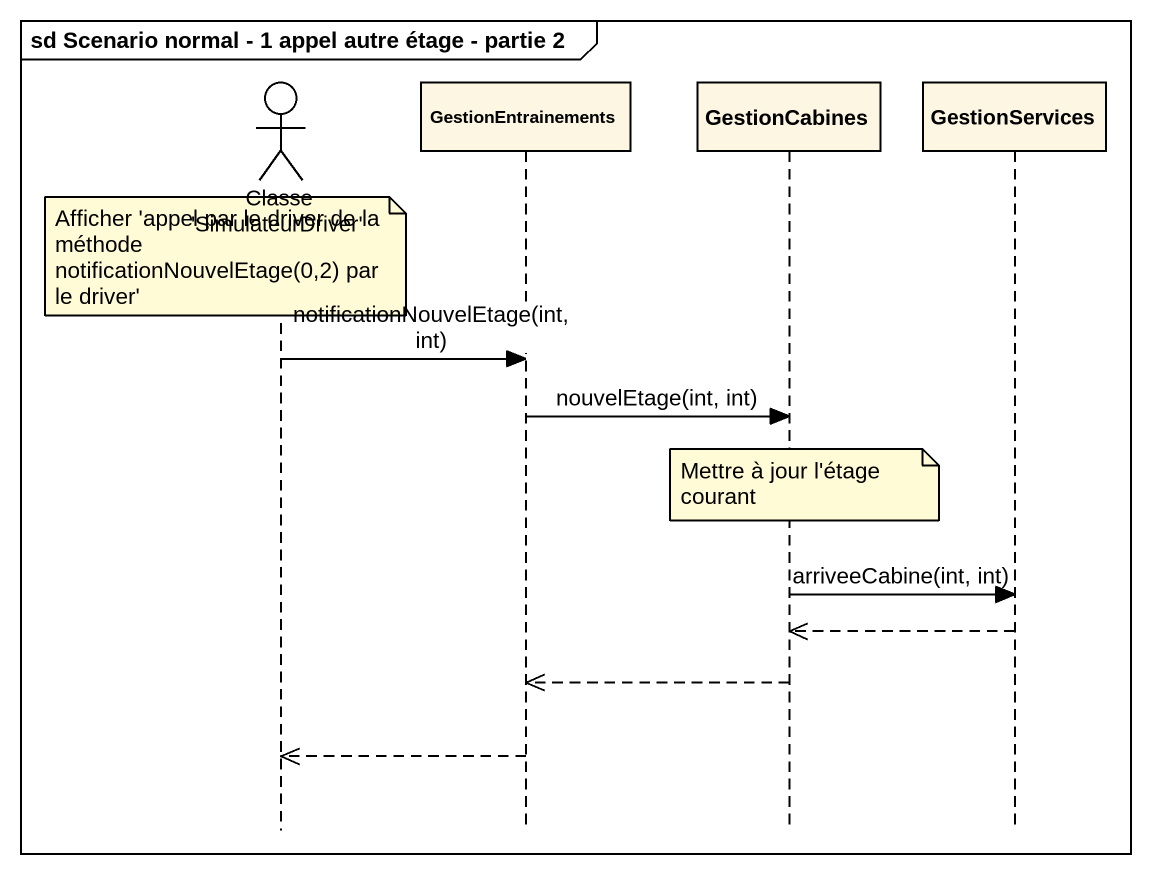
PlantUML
@startuml
mainframe sd Scenario normal - 1 appel autre étage - partie 2
hide footbox
actor "Classe 'SimulateurDriver'" as Classe_SimulateurDriver
participant GestionEntrainements
participant GestionCabines
participant GestionServices

note over Classe_SimulateurDriver : Afficher 'appel par le driver de la méthode notificationNouvelEtage(0,2) par le driver'
Classe_SimulateurDriver -> GestionEntrainements : notificationNouvelEtage(int, int)
GestionEntrainements -> GestionCabines : nouvelEtage(int, int)
note over GestionCabines : Mettre à jour l'étage courant
GestionCabines -> GestionServices : arriveeCabine(int, int)
GestionServices -->> GestionCabines
GestionCabines -->> GestionEntrainements
GestionEntrainements -->> Classe_SimulateurDriver
@enduml
